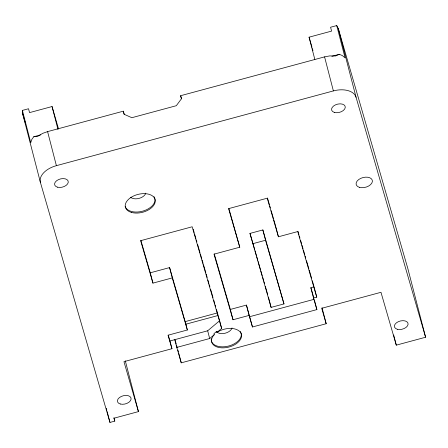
<?xml version="1.0" encoding="UTF-8"?>
<svg xmlns="http://www.w3.org/2000/svg" width="448" height="448" viewBox="0 0 448 448"><rect width="100%" height="100%" fill="white"/><g stroke="black" fill="none" stroke-linecap="round" stroke-linejoin="round"><path stroke-width="0.67" d="M40.488 134.938L33.774 136.741L31.858 139.339L30.738 142.649L22.4 110.404L28.538 108.746L29.54 112.616L52.052 106.54L58.464 128.671M168.269 335.182L169.943 340.973L207.676 330.792L219.638 320.723L218.126 315.493L185.914 324.184L185.354 322.252L187.359 329.991L168.034 335.205L171.948 348.712L123.956 361.659L138.432 411.611L113.954 418.219L114.794 421.114L109.962 422.419L40.421 182.454L22.607 113.579L22.4 110.404M174.776 339.668L176.775 347.407L209.675 338.526L214.234 334.695L213.97 333.659L216.63 331.425L216.894 332.455A15.35 9.234 -14.5 0 1 241.063 333.385A15.35 9.234 -14.5 0 1 223.877 347.844A15.35 9.234 -14.5 0 1 214.234 334.695M216.894 332.455L221.642 328.462L219.638 320.723M314.838 59.478L309.07 37.184L331.582 31.108L330.585 27.238L336.722 25.581L345.061 57.831L342.322 55.558L339.293 54.298L335.619 55.966L329.689 55.91L324.576 56.868L180.611 95.715L181.412 98.812L176.305 105.706L131.858 117.701L124.085 114.279L123.284 111.188L47.589 131.617L42.7 133.358L37.66 136.371L33.774 136.741M331.884 56.297L339.293 54.298M40.421 182.454A20.02 12.046 -14.5 0 1 56.392 165.665L333.379 90.916A20.02 12.046 -14.5 0 1 356.059 97.278L425.6 337.238L396.29 345.15L380.974 292.303L321.714 308.297L326.183 323.725L181.25 362.841L176.775 347.407M249.984 233.419L262.864 229.942L283.982 303.918L271.096 307.395L249.984 233.419L254.643 249.502M228.844 208.421L239.77 247.212L214.004 254.167L233.01 319.754L249.11 315.409L252.465 326.984L316.882 309.596L314.546 300.569M252.65 243.734L265.535 240.262L283.982 303.918M239.77 247.212L228.586 208.634L267.238 198.201L278.415 236.785L297.741 231.566L316.747 297.153L313.527 298.026L310.862 287.706L314.082 286.838L316.747 297.153M140.857 240.313L150.27 272.804L169.596 267.59L185.914 324.184M221.642 328.462L192.175 226.778L140.644 240.682L152.942 283.125L172.267 277.911L187.359 329.991M185.248 321.602L217.459 312.911L216.485 309.562M214.245 253.887L230.339 309.434L246.445 305.088L252.465 326.984M249.799 316.663L314.216 299.281M336.722 25.581L338.246 28.403L407.786 268.363L425.6 337.238M309.07 37.184L311.987 47.253M312.379 48.597L312.962 50.607M297.982 231.291L298.95 234.634M299.342 235.973L299.925 237.983M300.698 240.66L301.666 244.003M302.058 245.342L303.027 248.69M303.414 250.029L304.769 254.71M305.161 256.049L305.743 258.059M306.516 260.736L308.846 268.766M309.232 270.105L311.562 278.135M312.334 280.812L313.886 286.166M310.862 287.706L313.841 297.993M313.527 298.026L316.882 309.596M267.495 197.994L269.422 204.646M269.808 205.974L270.385 207.973M271.158 210.633L273.47 218.613M273.857 219.946L275.783 226.598M255.03 250.841L256.39 255.528M256.777 256.872L257.751 260.221M258.138 261.559L260.467 269.601M260.859 270.945L262.214 275.632M262.606 276.976L263.575 280.325M263.962 281.663L264.544 283.674M265.322 286.356L267.652 294.398M180.611 95.715L181.591 98.823M193.194 229.186L194.163 232.534M194.55 233.873L195.91 238.566M196.297 239.904L196.879 241.914M197.658 244.591L199.987 252.627M200.374 253.971L201.734 258.658M202.121 259.997L203.095 263.346M203.482 264.684L205.811 272.726M206.198 274.064L207.166 277.413M207.945 280.09L208.914 283.438M209.306 284.777L209.888 286.787M210.661 289.47L212.99 297.506M213.769 300.182L214.738 303.531M215.13 304.875L215.712 306.886M124.292 114.397L123.284 111.188M175.056 340.032L176.226 344.058M176.613 345.397L177.195 347.413M22.607 113.579L25.726 124.331M338.246 28.403L356.059 97.278M324.576 56.868L333.379 90.916M393.663 334.992L396.29 345.15M322.056 307.748L326.183 323.725M275.946 227.231L278.415 236.785M262.864 229.942L265.535 240.262M268.43 297.074L271.096 307.395M246.445 305.088L249.11 315.409M230.339 309.434L233.01 319.754M217.622 313.555L217.958 314.843M207.676 330.792L209.675 338.526M169.596 267.59L172.267 277.911M177.957 350.095L178.472 352.106M178.819 353.45L181.25 362.841M169.943 340.973L171.948 348.712M150.27 272.804L152.942 283.125M125.3 360.825L138.432 411.611M52.052 106.54L57.994 129.511M47.589 131.617L56.392 165.665M113.921 417.738L114.794 421.114M106.294 408.234L106.82 410.262M107.167 411.611L109.962 422.419M241.08 333.11A15.35 9.234 -14.5 0 1 226.878 346.427A15.35 9.234 -14.5 0 1 211.288 338.671M240.29 331.453A15.35 9.234 -14.5 0 1 240.878 332.539M232.042 327.942A8.338 5.018 -14.5 0 1 225.042 333.25A8.338 5.018 -14.5 0 1 216.58 331.682M145.751 193.161A8.338 5.018 -14.5 0 1 139.104 198.374A8.338 5.018 -14.5 0 1 130.614 197.243M154.924 198.912A15.35 9.234 -14.5 0 1 142.061 211.322A15.35 9.234 -14.5 0 1 125.16 206.321M154 196.666A15.35 9.234 -14.5 0 1 154.79 198.324M334.46 112.437A7.006 4.217 -14.5 0 0 345.251 107.565A7.006 4.217 -14.5 0 0 335.53 104.838A7.006 4.217 -14.5 0 0 334.46 112.437M57.473 187.18A7.006 4.217 -14.5 0 0 68.258 182.314A7.006 4.217 -14.5 0 0 58.542 179.586A7.006 4.217 -14.5 0 0 57.473 187.18M359.537 187.37A8.338 5.018 -14.5 0 0 372.378 181.574A8.338 5.018 -14.5 0 0 360.808 178.332A8.338 5.018 -14.5 0 0 359.537 187.37M397.292 329.258A7.006 4.217 -14.5 0 0 408.083 324.386A7.006 4.217 -14.5 0 0 398.362 321.664A7.006 4.217 -14.5 0 0 397.292 329.258M120.305 404.006A7.006 4.217 -14.5 0 0 131.096 399.134A7.006 4.217 -14.5 0 0 121.374 396.407A7.006 4.217 -14.5 0 0 120.305 404.006M131.583 212.458A15.35 9.234 -14.5 0 0 155.215 201.79A15.35 9.234 -14.5 0 0 133.924 195.821A15.35 9.234 -14.5 0 0 131.583 212.458"/></g></svg>
